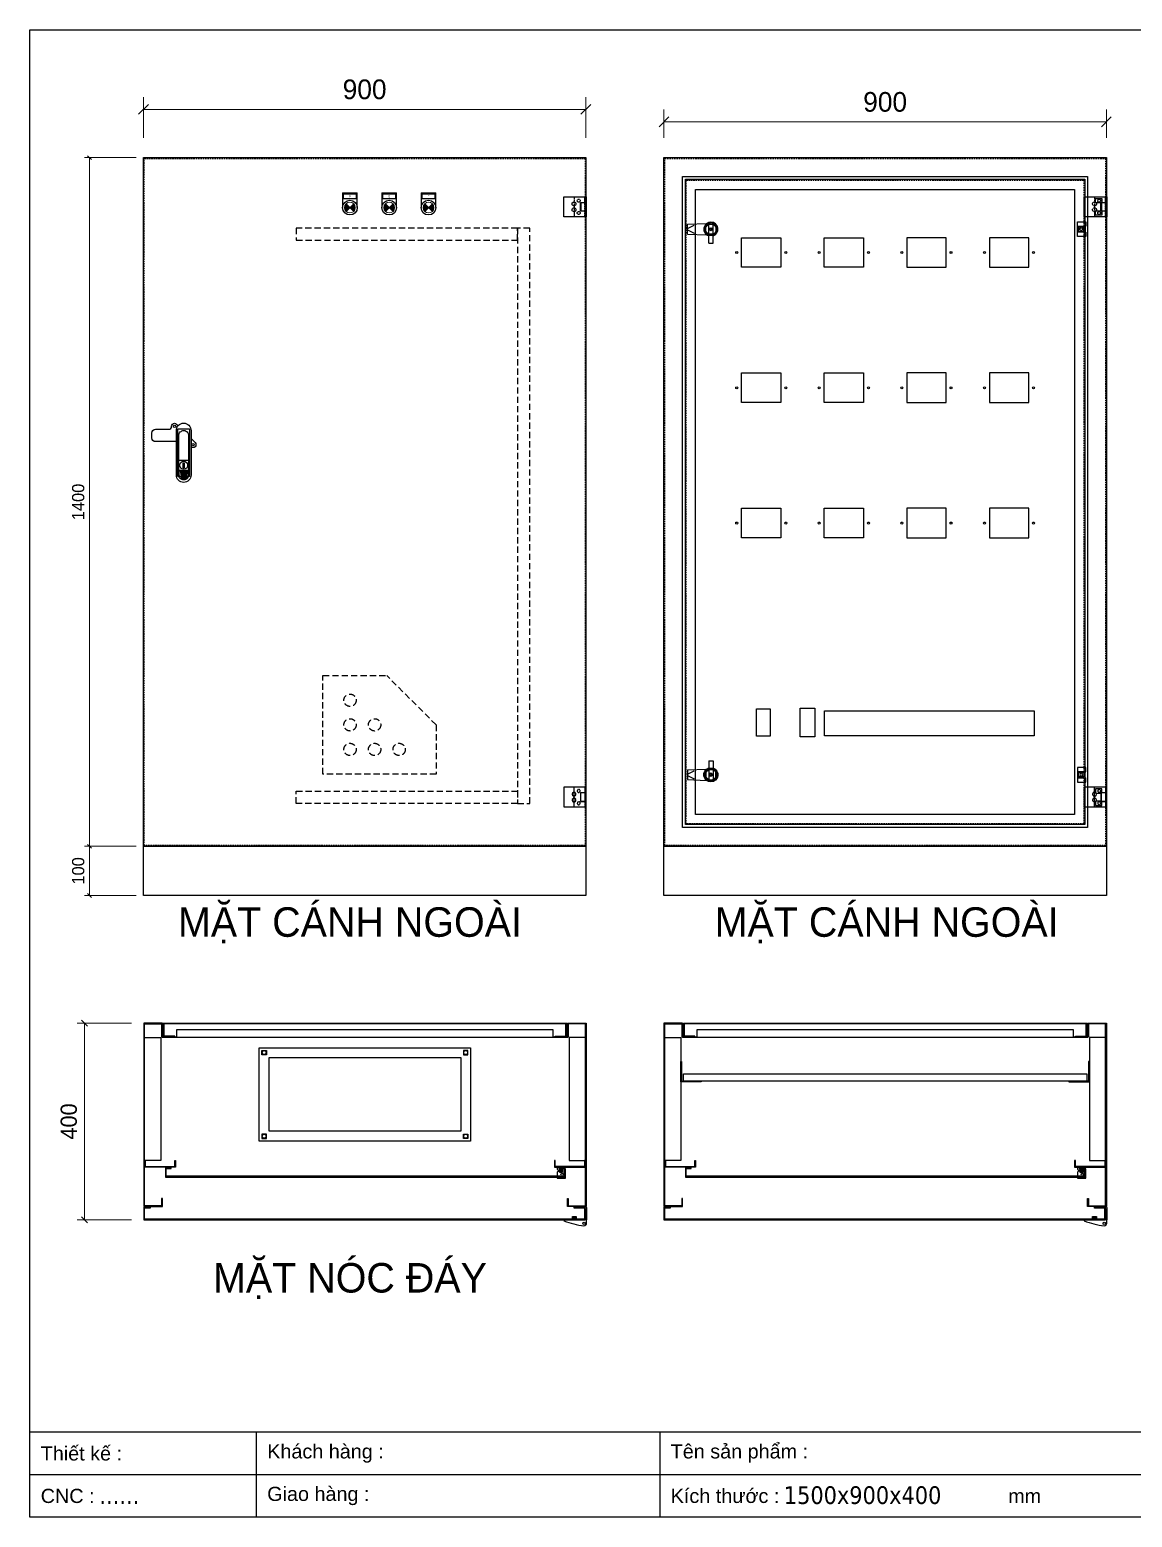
# Model space of a CAD drawing. Header units: millimetres. Extents: x 0 to 4277, y 0 to 3024.
# Drawn here: x 0 to 2243, y 0 to 3024 of the extents above; entities that cross this region are included whole.
import ezdxf
from ezdxf.enums import TextEntityAlignment as Align

# ---------------------------------------------------------------- set-up
doc = ezdxf.new("R2010")
doc.units = ezdxf.units.MM
doc.linetypes.add('HIDDEN2', pattern=[4.7625, 3.175, -1.5875])
doc.linetypes.add('HIDDENX2', pattern=[19.05, 12.7, -6.35])
for name, color, linetype in [('01', 7, 'HIDDEN2'), ('DIM', 253, 'Continuous'), ('HEATER', 1, 'Continuous')]:
    doc.layers.add(name, color=color, linetype=linetype)
doc.layers.add('07', color=5, linetype='Continuous', lineweight=5)
doc.styles.add('Arial', font='arial.ttf')
doc.styles.add('Arial-Black', font='txt')
doc.styles.add('Tahoma (Input Text)', font='tahoma.ttf')
doc.dimstyles.new('Dim-25', dxfattribs={"dimtxt": 25, "dimasz": 8, "dimexe": 10, "dimexo": 15, "dimgap": 10, "dimtad": 1, "dimdec": 0, "dimtxsty": 'Standard', "dimblk": 'OBLIQUE', "dimcen": 10, "dimclrd": 5, "dimclre": 5, "dimclrt": 3, "dimazin": 3, "dimtfac": 1, "dimtdec": 0, "dimtmove": 0, "dimatfit": 3, "dimldrblk": 'OBLIQUE', "dimlwd": 9, "dimlwe": 9})
doc.dimstyles.new('Dim-33', dxfattribs={"dimtxt": 33, "dimasz": 12, "dimexe": 15, "dimexo": 25, "dimgap": 15, "dimtad": 1, "dimdec": 0, "dimtxsty": 'Standard', "dimblk": 'OBLIQUE', "dimcen": 10, "dimclrd": 5, "dimclre": 5, "dimclrt": 3, "dimazin": 3, "dimtfac": 1, "dimtdec": 0, "dimtmove": 0, "dimatfit": 3, "dimldrblk": 'OPEN30', "dimlwd": 9, "dimlwe": 9})
doc.dimstyles.new('Dim-40', dxfattribs={"dimtxt": 40, "dimasz": 20, "dimexe": 25, "dimexo": 40, "dimgap": 20, "dimtad": 1, "dimdec": 0, "dimtxsty": 'Standard', "dimblk": 'OBLIQUE', "dimcen": 15, "dimclrd": 5, "dimclre": 5, "dimclrt": 3, "dimazin": 3, "dimtfac": 1, "dimtdec": 0, "dimtmove": 0, "dimatfit": 3, "dimldrblk": 'ARCHTICK', "dimlwd": 9, "dimlwe": 9})

# ---------------------------------------------------------------- blocks, each defined once
blk = doc.blocks.new('khungtenAsean2')
at = {"color": 7}
for p, q in [((2970, -1980), (0, -1980)), ((320, -1980), (320, -2100)), ((890, -1980), (890, -2100)), ((2020, -2040), (0, -2040))]:
    blk.add_line(p, q, dxfattribs=at)
blk.add_lwpolyline([(0, 0), (2970, 0), (2970, -2100), (0, -2100)], close=True, dxfattribs=at)
at = {"color": 2, "char_height": 20, "width": 917.634, "attachment_point": 4, "style": 'Arial'}
for s, insert in [('  Tên sản phẩm :', (890, -2010)), ('  Thiết kế :', (0, -2010)), ('  Khách hàng :', (320, -2010)), ('  Giao hàng :', (320, -2070)), ('  CNC :', (0, -2070)), ('  Kích thước :', (890, -2070)), ('mm', (1382.3, -2070))]:
    blk.add_mtext(s, dxfattribs=dict(at, insert=insert))
at = {"color": 1, "style": 'Tahoma (Input Text)', "flags": 8}
for tag, p in [('#03', (506.6, -2019.3)), ('#01', (137.1, -2021.3)), ('#05', (1106.6, -2021.3)), ('#07', (1834.7, -2021.3)), ('#09', (2146.7, -2021.3)), ('#02', (98.5, -2081.3)), ('#04', (486.1, -2081.3)), ('#06', (1065.3, -2081.3)), ('#08', (1817.4, -2081.3)), ('#10', (2146.7, -2081.3))]:
    blk.add_attdef(tag, p, '', height=25, dxfattribs=at)
blk.add_attdef('#11', text='', height=25, dxfattribs=at).set_placement((2915, -2067.3), align=Align.CENTER)
blk = doc.blocks.new('*D1')
at = {"color": 0, "linetype": 'ByBlock', "lineweight": -2}
for p, q in [((125.5, 2760), (117.5, 2768)), ((117.5, 1368), (125.5, 1360))]:
    blk.add_line(p, q, dxfattribs=at)
at = {"layer": 'Defpoints', "color": 0, "transparency": 16777216}
for p in [(231.3, 2764), (121.5, 1364), (231.3, 1364)]:
    blk.add_point(p, dxfattribs=at)
at = {"layer": 'DIM', "color": 5, "lineweight": 9, "transparency": 16777216}
for p, q in [((216.3, 2764), (111.5, 2764)), ((121.5, 2764), (121.5, 1364)), ((216.3, 1364), (111.5, 1364))]:
    blk.add_line(p, q, dxfattribs=at)
at = {"layer": 'DIM', "color": 3, "transparency": 16777216, "insert": (98.7, 2064), "char_height": 25, "attachment_point": 5, "rotation": 90}
blk.add_mtext('1400', dxfattribs=at)
blk = doc.blocks.new('_Oblique')
at = {"color": 0, "linetype": 'ByBlock', "lineweight": -2}
blk.add_line((-0.5, -0.5), (0.5, 0.5), dxfattribs=at)
blk = doc.blocks.new('AB301-2-1')
at = {"linetype": 'Continuous'}
h = blk.add_hatch(dxfattribs=at)
h.set_pattern_fill('ACAD_ISO09W100', color=1, scale=0.2)
h.set_pattern_definition([(0, (-368.0181, 398.3814), (0, 1), [4.8, -0.6, 1.2, -0.6, 1.2, -0.6])])
h.paths.add_polyline_path([(-4.1, -88.5, 0.118404), (0, -89.5, 0.118404), (4.1, -88.5), (7, -72), (-7, -72)])
at = {"color": 1, "linetype": 'Continuous'}
for p, q in [((-10, -50.5), (10, -50.5)), ((-7, -72), (7, -72)), ((-7, -72), (-4.1, -88.5)), ((7, -72), (4.1, -88.5))]:
    blk.add_line(p, q, dxfattribs=at)
for points in [[(-15, -12.5), (-57.5, -12.5, -0.414214), (-65, -5), (-65, 5, -0.414214), (-57.5, 12.5), (-30.7, 12.5, 0.414214), (-24.7, 18.5), (-24.7, 18.7)], [(-24.7, 18.7, -0.198912), (-23, 23), (-23, 23, -0.414214), (-14.5, 23), (-11.3, 19.8)], [(15, -6.5), (23, -14.5, -0.414214), (23, -23), (23, -23, -0.381561), (15, -23.4, -0.381561)]]:
    blk.add_lwpolyline(points, format="xyb", dxfattribs=at)
for points in [[(0, 25), (0, 25, -0.414214), (15, 10), (15, -80.5, -0.414214), (0, -95.5), (0, -95.5, -0.414214), (-15, -80.5), (-15, 10, -0.414214)], [(0, 10, -0.414214), (10, 0), (10, -80.5, -0.414214), (0, -90.5, -0.414214), (-10, -80.5), (-10, 0, -0.414214)], [(9, -72.5), (9, -80.5, -0.414214), (0, -89.5, -0.414214), (-9, -80.5), (-9, -72.5, -0.414214), (-7, -70.5), (7, -70.5, -0.414214)]]:
    blk.add_lwpolyline(points, format="xyb", close=True, dxfattribs=at)
at = {"color": 2, "linetype": 'Continuous'}
blk.add_lwpolyline([(-12, 13.3), (12, 13.3), (12, -83.7), (-12, -83.7)], close=True, dxfattribs=at)
at = {"color": 1, "linetype": 'Continuous'}
blk.add_lwpolyline([(-1, -55.5), (1, -55.5), (1, -65.5), (-1, -65.5)], close=True, dxfattribs=at)
for centre, radius in [((-18.7, 18.7), 2.5), ((18.7, -18.7), 2.5), ((0, -60.5), 8)]:
    blk.add_circle(centre, radius, dxfattribs=at)
blk = doc.blocks.new('HL044-1.3-C')
at = {"color": 1, "linetype": 'HIDDEN2', "ltscale": 0.5}
for p, q in [((-25, 40), (-25, 0)), ((-3, 0), (-3, 40))]:
    blk.add_line(p, q, dxfattribs=at)
at = {"color": 1}
for p, q in [((-12, 29), (0, 29)), ((-12, 11), (-12, 29)), ((0, 11), (-12, 11)), ((-11, 28.5), (0, 28.5)), ((-11, 28.5), (-11, 11.5)), ((0, 11.5), (-11, 11.5))]:
    blk.add_line(p, q, dxfattribs=at)
blk.add_lwpolyline([(-46, 40), (0, 40), (0, 0), (-46, 0)], close=True, dxfattribs=at)
at = {"color": 1, "linetype": 'HIDDEN2', "ltscale": 0.5}
for centre, radius in [((-15.5, 32.5), 3), ((-25, 26), 4), ((-25, 14), 4), ((-15.5, 7.5), 3)]:
    blk.add_circle(centre, radius, dxfattribs=at)
blk = doc.blocks.new('*D2')
at = {"color": 0, "linetype": 'ByBlock', "lineweight": -2}
for p, q in [((125.5, 1360), (117.5, 1368)), ((117.5, 1268), (125.5, 1260))]:
    blk.add_line(p, q, dxfattribs=at)
at = {"layer": 'Defpoints', "color": 0, "transparency": 16777216}
for p in [(231.3, 1364), (121.5, 1264), (231.3, 1264)]:
    blk.add_point(p, dxfattribs=at)
at = {"layer": 'DIM', "color": 5, "lineweight": 9, "transparency": 16777216}
for p, q in [((216.3, 1364), (111.5, 1364)), ((121.5, 1364), (121.5, 1264)), ((216.3, 1264), (111.5, 1264))]:
    blk.add_line(p, q, dxfattribs=at)
at = {"layer": 'DIM', "color": 3, "transparency": 16777216, "insert": (98.7, 1314), "char_height": 25, "attachment_point": 5, "rotation": 90}
blk.add_mtext('100', dxfattribs=at)
blk = doc.blocks.new('SDGFGHGHG')
at = {"layer": 'HEATER'}
for p, q in [((860892.9, 570780.5), (860931.6, 570782)), ((860892.9, 570760.5), (860892.9, 570780.5)), ((860935.9, 570742), (860935.9, 570784.3)), ((860944.9, 570742), (860944.9, 570784.3)), ((860892.9, 570771.9), (860906.3, 570778.7)), ((860892.9, 570769.1), (860906.3, 570762.4)), ((860892.9, 570760.5), (860931.6, 570759.1)), ((860937.5, 570771.3), (860939.5, 570771.3)), ((860937.5, 570769.8), (860939.5, 570769.8)), ((860939.5, 570773.5), (860939.5, 570771.3)), ((860939.5, 570769.8), (860939.5, 570767.6)), ((860941.3, 570773.5), (860941.3, 570771.3)), ((860941.3, 570771.3), (860943.4, 570771.3)), ((860941.3, 570769.8), (860941.3, 570767.6)), ((860941.3, 570769.8), (860943.4, 570769.8)), ((860935.9, 570742), (860944.9, 570742))]:
    blk.add_line(p, q, dxfattribs=at)
blk.add_circle((860940.4, 570770.5), 3.08, dxfattribs=at)
blk.add_arc((860940.4, 570770.5), 14.5, 288.08, 251.92, dxfattribs=at)
blk = doc.blocks.new('SĐFHGGH')
at = {"layer": 'HEATER'}
for points in [[(860928.8, 570702.4), (860927.4, 570702.4), (860927.4, 570708.4), (860928.8, 570708.4)], [(860943.4, 570717), (860943.4, 570718.4), (860937.4, 570718.4), (860937.4, 570717)], [(860943.4, 570693.8), (860943.4, 570692.4), (860937.4, 570692.4), (860937.4, 570693.8)], [(860952.1, 570702.4), (860953.4, 570702.4), (860953.4, 570708.4), (860952.1, 570708.4)]]:
    blk.add_lwpolyline(points, dxfattribs=at)
for start, end in [(104.4775, 165.5225), (194.4775, 255.5225), (14.4775, 75.5225), (284.4775, 345.5225)]:
    blk.add_arc((860940.4, 570705.4), 12, start, end, dxfattribs=at)
blk = doc.blocks.new('MS722')
for name, p in [('SDGFGHGHG', (-860940.4, -570770.5)), ('SĐFHGGH', (-860940.4, -570705.4))]:
    blk.add_blockref(name, p)
blk = doc.blocks.new('HL003-2-2')
at = {"color": 1}
for p, q in [((15, 21), (15, 12)), ((15, -9), (15, 0)), ((16, 12), (17, 12)), ((16, 0), (17, 0))]:
    blk.add_line(p, q, dxfattribs=at)
blk.add_lwpolyline([(17, 0), (17, -9), (0, -9), (0, 21), (17, 21), (17, 12)], dxfattribs=at)
blk.add_lwpolyline([(0, 12), (16, 12), (16, 0), (0, 0)], close=True, dxfattribs=at)
blk.add_circle((8, 6), 3, dxfattribs=at)
blk = doc.blocks.new('HL003-2-3')
h = blk.add_hatch()
h.set_pattern_fill('ANSI31', color=2, scale=0.5, style=0)
h.set_pattern_definition([(45, (8435.407, 86016.9664), (-1.122532015, 1.122532015), [])])
h.paths.add_polyline_path([(11, 10), (5, 10), (5, 0), (11, 0)])
at = {"color": 1}
for p, q in [((0, 22), (17, 22)), ((0, 20), (0, 22)), ((0, 20), (15, 20)), ((4, 18), (0, 18)), ((0, 10), (0, 18)), ((0, 10), (8, 3)), ((0, 4), (3.4, 7)), ((0, 0), (0, 4)), ((16, 0), (0, 0)), ((4, 20), (4, 18)), ((17, 3), (8, 3)), ((15, 20), (15, 3)), ((16, 3), (16, 0)), ((17, 22), (17, 3))]:
    blk.add_line(p, q, dxfattribs=at)
at = {"color": 2}
blk.add_lwpolyline([(5, 10), (11, 10), (11, 0), (5, 0)], close=True, dxfattribs=at)
at = {"color": 1}
blk.add_circle((10, 16), 3, dxfattribs=at)
blk.add_circle((10, 16), 3, dxfattribs=at)
blk = doc.blocks.new('HL044-1.3-B')
h = blk.add_hatch()
h.set_pattern_fill('ANSI31', color=1, scale=0.3, style=0)
h.set_pattern_definition([(45, (-80982.31925, -42991.2648), (-0.673519209, 0.673519209), [])])
h.paths.add_polyline_path([(-15.5, 27), (-15.5, 24), (-9.5, 24), (-9.5, 27)])
at = {"color": 1}
for p, q in [((0, 0), (-43, 0)), ((-43, 0), (-43, -2)), ((-25, 6.5), (-25, 0)), ((-25, 6.5), (-19, 5.9)), ((-25, 5.5), (-19, 4.9)), ((-25, 4.5), (-19, 3.9)), ((-25, 3.5), (-19, 2.9)), ((-25, 2.5), (-19, 1.9)), ((-25, 1.5), (-19, 0.9)), ((-25, 0.5), (-19.7, 0)), ((-22, 24), (-22, 27)), ((-22, 27), (1, 27)), ((-1, 24), (-22, 24)), ((-19, 6.5), (-19, 0)), ((-15.5, 24), (-15.5, 27)), ((-9.5, 24), (-9.5, 27)), ((0, 23), (0, 0)), ((0, 7.5), (3, 7.5)), ((0, 6), (3, 6)), ((3, 25), (3, 0)), ((3, -6.5), (3, 0))]:
    blk.add_line(p, q, dxfattribs=at)
blk.add_lwpolyline([(-26, 6.5), (-18, 6.5), (-18, 0), (-26, 0)], close=True, dxfattribs=at)
blk.add_circle((-2.3, -7), 2.55, dxfattribs=at)
for centre, radius, start, end in [((-1, 23), 1, 0, 90), ((1, 25), 2, 0, 90), ((15.4, 147.7), 160.7, 248.6705, 263.5901), ((-2.5, -6.5), 5.5, 270, 0)]:
    blk.add_arc(centre, radius, start, end, dxfattribs=at)
blk = doc.blocks.new('Den XANH')
h = blk.add_hatch(color=5)
h.paths.add_polyline_path([(15, 15), (22.8, 7.2, 0.198912), (26, 15, 0.198912), (22.8, 22.8)])
h.paths.add_polyline_path([(15, 15), (7.2, 22.8, 0.198912), (4, 15, 0.198912), (7.2, 7.2)])
at = {"color": 7}
for p, q in [((0, 45), (30, 45)), ((0, 45), (0, 15)), ((30, 15), (30, 45))]:
    blk.add_line(p, q, dxfattribs=at)
blk.add_lwpolyline([(2, 43), (28, 43), (28, 33), (2, 33)], close=True, dxfattribs=at)
blk.add_circle((15, 15), 15, dxfattribs=at)
at = {"layer": '07', "color": 5, "linetype": 'Continuous', "lineweight": 5, "ltscale": 3}
for p, q in [((22.8, 22.8), (7.2, 7.2)), ((7.2, 22.8), (22.8, 7.2))]:
    blk.add_line(p, q, dxfattribs=at)
blk.add_circle((15, 15), 11, dxfattribs=at)
at = {"layer": '01', "color": 2, "linetype": 'Continuous', "lineweight": 5, "style": 'Arial-Black'}
blk.add_attdef('T-SP', text='', height=2.4, dxfattribs=at).set_placement((15.2, 36), align=Align.CENTER)
blk = doc.blocks.new('Den DO')
h = blk.add_hatch(color=1)
h.paths.add_polyline_path([(7.2, 7.2), (15, 15), (7.2, 22.8, 0.198912), (4, 15, 0.198912)])
h.paths.add_polyline_path([(26, 15, 0.198912), (22.8, 22.8), (15, 15), (22.8, 7.2, 0.198912)])
at = {"color": 7}
for p, q in [((0, 45), (30, 45)), ((0, 45), (0, 15)), ((30, 15), (30, 45))]:
    blk.add_line(p, q, dxfattribs=at)
blk.add_lwpolyline([(2, 43), (28, 43), (28, 33), (2, 33)], close=True, dxfattribs=at)
blk.add_circle((15, 15), 15, dxfattribs=at)
at = {"layer": '07', "color": 1, "linetype": 'Continuous', "lineweight": 5, "ltscale": 3}
for p, q in [((22.8, 22.8), (7.2, 7.2)), ((7.2, 22.8), (22.8, 7.2))]:
    blk.add_line(p, q, dxfattribs=at)
blk.add_circle((15, 15), 11, dxfattribs=at)
at = {"layer": '01', "color": 2, "linetype": 'Continuous', "lineweight": 5, "style": 'Arial-Black'}
blk.add_attdef('T-SP', text='', height=2.4, dxfattribs=at).set_placement((15.2, 36), align=Align.CENTER)
blk = doc.blocks.new('Den VANG')
h = blk.add_hatch(color=2)
h.paths.add_polyline_path([(22.8, 7.2, 0.198912), (26, 15, 0.198912), (22.8, 22.8), (15, 15)])
h.paths.add_polyline_path([(7.2, 7.2), (15, 15), (7.2, 22.8, 0.198912), (4, 15, 0.198912)])
at = {"color": 7}
for p, q in [((0, 45), (30, 45)), ((0, 45), (0, 15)), ((30, 15), (30, 45))]:
    blk.add_line(p, q, dxfattribs=at)
blk.add_lwpolyline([(2, 43), (28, 43), (28, 33), (2, 33)], close=True, dxfattribs=at)
blk.add_circle((15, 15), 15, dxfattribs=at)
at = {"layer": '07', "color": 2, "linetype": 'Continuous', "lineweight": 5, "ltscale": 3}
for p, q in [((22.8, 22.8), (7.2, 7.2)), ((7.2, 22.8), (22.8, 7.2))]:
    blk.add_line(p, q, dxfattribs=at)
blk.add_circle((15, 15), 11, dxfattribs=at)
at = {"layer": '01', "color": 2, "linetype": 'Continuous', "lineweight": 5, "style": 'Arial-Black'}
blk.add_attdef('T-SP', text='', height=2.4, dxfattribs=at).set_placement((15.2, 36), align=Align.CENTER)
blk = doc.blocks.new('*D6')
at = {"color": 0, "linetype": 'ByBlock', "lineweight": -2}
for p, q in [((241.3, 2872.1), (221.3, 2852.1)), ((1121.3, 2852.1), (1141.3, 2872.1))]:
    blk.add_line(p, q, dxfattribs=at)
at = {"layer": 'Defpoints', "color": 0, "transparency": 16777216}
for p in [(1131.3, 2862.1), (231.3, 2764), (1131.3, 2764)]:
    blk.add_point(p, dxfattribs=at)
at = {"layer": 'DIM', "color": 5, "lineweight": 9, "transparency": 16777216}
for p, q in [((231.3, 2804), (231.3, 2887.1)), ((1131.3, 2804), (1131.3, 2887.1)), ((231.3, 2862.1), (1131.3, 2862.1))]:
    blk.add_line(p, q, dxfattribs=at)
at = {"layer": 'DIM', "color": 3, "transparency": 16777216, "insert": (681.3, 2902.6), "char_height": 40, "attachment_point": 5}
blk.add_mtext('900', dxfattribs=at)
blk = doc.blocks.new('_ArchTick')
at = {"color": 0, "const_width": 0.15}
blk.add_lwpolyline([(-0.5, -0.5), (0.5, 0.5)], dxfattribs=at)
blk = doc.blocks.new('*D7')
at = {"color": 0, "linetype": 'ByBlock', "lineweight": -2}
for p, q in [((1300.2, 2846.7), (1280.2, 2826.7)), ((2180.2, 2826.7), (2200.2, 2846.7))]:
    blk.add_line(p, q, dxfattribs=at)
at = {"layer": 'Defpoints', "color": 0, "transparency": 16777216}
for p in [(2190.2, 2836.7), (1290.2, 2764), (2190.2, 2764)]:
    blk.add_point(p, dxfattribs=at)
at = {"layer": 'DIM', "color": 5, "lineweight": 9, "transparency": 16777216}
for p, q in [((1290.2, 2804), (1290.2, 2861.7)), ((2190.2, 2804), (2190.2, 2861.7)), ((1290.2, 2836.7), (2190.2, 2836.7))]:
    blk.add_line(p, q, dxfattribs=at)
at = {"layer": 'DIM', "color": 3, "transparency": 16777216, "insert": (1740.2, 2877.1), "char_height": 40, "attachment_point": 5}
blk.add_mtext('900', dxfattribs=at)
blk = doc.blocks.new('ga tai lieu')
at = {"color": 7, "linetype": 'HIDDENX2'}
for p, q in [((0, 0), (0, 200)), ((0, 200), (130, 200)), ((230, 100), (130, 200)), ((230, 100), (230, 0)), ((230, 0), (0, 0))]:
    blk.add_line(p, q, dxfattribs=at)
for centre in [(55, 150), (55, 100), (105, 100), (55, 50), (105, 50), (155, 50)]:
    blk.add_circle(centre, 12.5, dxfattribs=at)
blk = doc.blocks.new('*D10')
at = {"color": 5, "lineweight": 9, "ltscale": 3, "transparency": 16777216}
for p, q in [((206.9, 1004.6), (96.5, 1004.6)), ((111.5, 1004.6), (111.5, 604.6)), ((206.9, 604.6), (96.5, 604.6))]:
    blk.add_line(p, q, dxfattribs=at)
at = {"color": 0, "linetype": 'ByBlock', "lineweight": -2}
for p, q in [((117.5, 998.6), (105.5, 1010.6)), ((105.5, 610.6), (117.5, 598.6))]:
    blk.add_line(p, q, dxfattribs=at)
at = {"layer": 'Defpoints', "color": 0, "ltscale": 3, "transparency": 16777216}
for p in [(231.9, 1004.6), (111.5, 604.6), (231.9, 604.6)]:
    blk.add_point(p, dxfattribs=at)
at = {"color": 3, "ltscale": 3, "transparency": 16777216, "insert": (79.6, 804.6), "char_height": 33, "attachment_point": 5, "rotation": 90}
blk.add_mtext('400', dxfattribs=at)
blk = doc.blocks.new('_Open30')
at = {"color": 0, "linetype": 'ByBlock', "lineweight": -2}
for p, q in [((-1, 0.27), (0, 0)), ((0, 0), (-1, -0.27)), ((0, 0), (-1, 0))]:
    blk.add_line(p, q, dxfattribs=at)

msp = doc.modelspace()

# ---------------------------------------------------------------- linework, layer by layer
for points in [[(231.3, 2764), (1131.3, 2764), (1131.3, 1364), (231.3, 1364)], [(1290.2, 2764), (2190.2, 2764), (2190.2, 1364), (1290.2, 1364)], [(1328.2, 2726), (2152.2, 2726), (2152.2, 1402), (1328.2, 1402)], [(2168.2, 2681), (2181.2, 2681), (2181.2, 2672), (2168.2, 2672)], [(2168.2, 2656), (2181.2, 2656), (2181.2, 2647), (2168.2, 2647)], [(2144.7, 2623), (2133.7, 2623), (2133.7, 2614), (2144.7, 2614)], [(2144.7, 1505), (2133.7, 1505), (2133.7, 1514), (2144.7, 1514)], [(2168.2, 1472), (2181.2, 1472), (2181.2, 1481), (2168.2, 1481)], [(2168.2, 1447), (2181.2, 1447), (2181.2, 1456), (2168.2, 1456)], [(231.3, 1364), (1131.3, 1364), (1131.3, 1264), (231.3, 1264)], [(1290.2, 1364), (2190.2, 1364), (2190.2, 1264), (1290.2, 1264)], [(268.4, 648.1), (268.4, 633.1), (233.4, 633.1), (233.4, 1003.1), (268.4, 1003.1), (268.4, 976.6), (294.9, 976.6), (294.9, 978.1), (269.9, 978.1), (269.9, 1004.6), (231.9, 1004.6), (231.9, 631.6), (269.9, 631.6), (269.9, 648.1)], [(1090.9, 978.1), (1090.9, 1003.1), (272.9, 1003.1), (272.9, 978.1), (271.4, 978.1), (271.4, 1004.6), (1092.4, 1004.6), (1092.4, 978.1)], [(1095.4, 648.1), (1095.4, 633.1), (1130.4, 633.1), (1130.4, 1003.1), (1095.4, 1003.1), (1095.4, 976.6), (1068.9, 976.6), (1068.9, 978.1), (1093.9, 978.1), (1093.9, 1004.6), (1131.9, 1004.6), (1131.9, 631.6), (1093.9, 631.6), (1093.9, 648.1)], [(1326.7, 648.1), (1326.7, 633.1), (1291.7, 633.1), (1291.7, 1003.1), (1326.7, 1003.1), (1326.7, 976.6), (1353.2, 976.6), (1353.2, 978.1), (1328.2, 978.1), (1328.2, 1004.6), (1290.2, 1004.6), (1290.2, 631.6), (1328.2, 631.6), (1328.2, 648.1)], [(2149.2, 978.1), (2149.2, 1003.1), (1331.2, 1003.1), (1331.2, 978.1), (1329.7, 978.1), (1329.7, 1004.6), (2150.7, 1004.6), (2150.7, 978.1)], [(2153.7, 648.1), (2153.7, 633.1), (2188.7, 633.1), (2188.7, 1003.1), (2153.7, 1003.1), (2153.7, 976.6), (2127.2, 976.6), (2127.2, 978.1), (2152.2, 978.1), (2152.2, 1004.6), (2190.2, 1004.6), (2190.2, 631.6), (2152.2, 631.6), (2152.2, 648.1)], [(233.4, 975.1), (266.4, 975.1), (266.4, 725.1), (233.4, 725.1)], [(1130.4, 975.1), (1097.4, 975.1), (1097.4, 725.1), (1130.4, 725.1)], [(1291.7, 975.1), (1324.7, 975.1), (1324.7, 725.1), (1291.7, 725.1)], [(2188.7, 975.1), (2155.7, 975.1), (2155.7, 725.1), (2188.7, 725.1)], [(234.9, 725.1), (234.9, 713.1), (294.9, 713.1), (294.9, 725.1), (296.4, 725.1), (296.4, 711.6), (233.4, 711.6), (233.4, 725.1)], [(1076.4, 709.1), (1086.4, 709.1), (1086.4, 693.1), (277.4, 693.1), (277.4, 709.1), (287.4, 709.1), (287.4, 710.6), (275.9, 710.6), (275.9, 691.6), (1087.9, 691.6), (1087.9, 710.6), (1076.4, 710.6)], [(1128.9, 725.1), (1128.9, 713.1), (1068.9, 713.1), (1068.9, 725.1), (1067.4, 725.1), (1067.4, 711.6), (1130.4, 711.6), (1130.4, 725.1)], [(1293.2, 725.1), (1293.2, 713.1), (1353.2, 713.1), (1353.2, 725.1), (1354.7, 725.1), (1354.7, 711.6), (1291.7, 711.6), (1291.7, 725.1)], [(2134.7, 709.1), (2144.7, 709.1), (2144.7, 693.1), (1335.7, 693.1), (1335.7, 709.1), (1345.7, 709.1), (1345.7, 710.6), (1334.2, 710.6), (1334.2, 691.6), (2146.2, 691.6), (2146.2, 710.6), (2134.7, 710.6)], [(2187.2, 725.1), (2187.2, 713.1), (2127.2, 713.1), (2127.2, 725.1), (2125.7, 725.1), (2125.7, 711.6), (2188.7, 711.6), (2188.7, 725.1)], [(1116.4, 629.1), (1128.4, 629.1), (1128.4, 606.1), (233.4, 606.1), (233.4, 629.1), (245.4, 629.1), (245.4, 630.6), (231.9, 630.6), (231.9, 604.6), (1129.9, 604.6), (1129.9, 630.6), (1116.4, 630.6)], [(2174.7, 629.1), (2186.7, 629.1), (2186.7, 606.1), (1291.7, 606.1), (1291.7, 629.1), (1303.7, 629.1), (1303.7, 630.6), (1290.2, 630.6), (1290.2, 604.6), (2188.2, 604.6), (2188.2, 630.6), (2174.7, 630.6)]]:
    msp.add_lwpolyline(points, close=True)
at = {"linetype": 'HIDDEN2'}
for points in [[(232.8, 2762.5), (1129.8, 2762.5), (1129.8, 1365.5), (232.8, 1365.5)], [(1291.7, 2762.5), (2188.7, 2762.5), (2188.7, 1365.5), (1291.7, 1365.5)]]:
    msp.add_lwpolyline(points, close=True, dxfattribs=at)
at = {"color": 6}
msp.add_lwpolyline([(1334.2, 2720), (2146.2, 2720), (2146.2, 1408), (1334.2, 1408)], close=True, dxfattribs=at)
at = {"color": 6, "linetype": 'HIDDEN2'}
msp.add_lwpolyline([(1335.7, 2718.5), (2144.7, 2718.5), (2144.7, 1409.5), (1335.7, 1409.5)], close=True, dxfattribs=at)
at = {"color": 3}
msp.add_lwpolyline([(1354.7, 2699.5), (2125.7, 2699.5), (2125.7, 1428.5), (1354.7, 1428.5)], close=True, dxfattribs=at)
at = {"color": 2, "linetype": 'HIDDENX2'}
for points in [[(542.2, 2595.9), (992.2, 2595.9), (992.2, 2620.9), (542.2, 2620.9)], [(992.2, 2620.9), (992.2, 1450.9), (1017.2, 1450.9), (1017.2, 2620.9)], [(542.2, 1475.9), (992.2, 1475.9), (992.2, 1450.9), (542.2, 1450.9)]]:
    msp.add_lwpolyline(points, close=True, dxfattribs=at)
at = {"color": 2, "ltscale": 3}
for points in [[(1375.4, 2628.7), (1395.9, 2628.7), (1395.9, 2608.2), (1375.4, 2608.2)], [(1478.4, 1643.8), (1506.4, 1643.8), (1506.4, 1587.8), (1478.4, 1587.8)], [(1567.4, 1644.8), (1597.4, 1644.8), (1597.4, 1586.8), (1567.4, 1586.8)], [(1616.9, 1639.2), (2043.4, 1639.2), (2043.4, 1588.8), (1616.9, 1588.8)], [(1375.4, 1499.2), (1395.9, 1499.2), (1395.9, 1519.7), (1375.4, 1519.7)]]:
    msp.add_lwpolyline(points, close=True, dxfattribs=at)
at = {"color": 2}
for points in [[(1448.2, 2601.2), (1528.2, 2601.2), (1528.2, 2541.2), (1448.2, 2541.2)], [(1616.2, 2601.2), (1696.2, 2601.2), (1696.2, 2541.2), (1616.2, 2541.2)], [(1864.2, 2601.2), (1784.2, 2601.2), (1784.2, 2541.2), (1864.2, 2541.2)], [(2032.2, 2601.2), (1952.2, 2601.2), (1952.2, 2541.2), (2032.2, 2541.2)], [(1448.2, 2326.2), (1528.2, 2326.2), (1528.2, 2266.2), (1448.2, 2266.2)], [(1616.2, 2326.2), (1696.2, 2326.2), (1696.2, 2266.2), (1616.2, 2266.2)], [(1864.2, 2326.2), (1784.2, 2326.2), (1784.2, 2266.2), (1864.2, 2266.2)], [(2032.2, 2326.2), (1952.2, 2326.2), (1952.2, 2266.2), (2032.2, 2266.2)], [(1448.2, 2051.2), (1528.2, 2051.2), (1528.2, 1991.2), (1448.2, 1991.2)], [(1616.2, 2051.2), (1696.2, 2051.2), (1696.2, 1991.2), (1616.2, 1991.2)], [(1864.2, 2051.2), (1784.2, 2051.2), (1784.2, 1991.2), (1864.2, 1991.2)], [(2032.2, 2051.2), (1952.2, 2051.2), (1952.2, 1991.2), (2032.2, 1991.2)], [(481.4, 940.1), (472.4, 940.1), (472.4, 949.1), (481.4, 949.1)], [(882.4, 940.1), (891.4, 940.1), (891.4, 949.1), (882.4, 949.1)], [(486.9, 934.6), (876.9, 934.6), (876.9, 784.6), (486.9, 784.6)], [(481.4, 779.1), (472.4, 779.1), (472.4, 770.1), (481.4, 770.1)], [(882.4, 779.1), (891.4, 779.1), (891.4, 770.1), (882.4, 770.1)]]:
    msp.add_lwpolyline(points, close=True, dxfattribs=at)
at = {"color": 251}
for points in [[(1064.4, 976.6), (1094.4, 976.6), (1094.4, 975.1), (269.4, 975.1), (269.4, 976.6), (299.4, 976.6), (299.4, 991.6), (1064.4, 991.6), (1064.4, 976.6)], [(2122.7, 976.6), (2152.7, 976.6), (2152.7, 975.1), (1327.7, 975.1), (1327.7, 976.6), (1357.7, 976.6), (1357.7, 991.6), (2122.7, 991.6), (2122.7, 976.6)]]:
    msp.add_lwpolyline(points, dxfattribs=at)
at = {"color": 7}
msp.add_lwpolyline([(466.9, 954.6), (896.9, 954.6), (896.9, 764.6), (466.9, 764.6)], close=True, dxfattribs=at)
at = {"color": 251}
for points in [[(1366.2, 885.1), (1324.7, 885.1), (1324.7, 926.6), (1326.2, 926.6), (1326.2, 886.6), (1366.2, 886.6)], [(2114.2, 885.1), (2155.7, 885.1), (2155.7, 926.6), (2154.2, 926.6), (2154.2, 886.6), (2114.2, 886.6)], [(1330.2, 901.6), (2150.2, 901.6), (2150.2, 886.6), (1330.2, 886.6)]]:
    msp.add_lwpolyline(points, close=True, dxfattribs=at)
for centre in [(1385.7, 2618.5), (1385.7, 1509.5)]:
    msp.add_circle(centre, 11)
at = {"color": 2}
for centre in [(1438.2, 2571.2), (1538.2, 2571.2), (1606.2, 2571.2), (1706.2, 2571.2), (1774.2, 2571.2), (1874.2, 2571.2), (1942.2, 2571.2), (2042.2, 2571.2), (1438.2, 2296.2), (1538.2, 2296.2), (1606.2, 2296.2), (1706.2, 2296.2), (1774.2, 2296.2), (1874.2, 2296.2), (1942.2, 2296.2), (2042.2, 2296.2), (1438.2, 2021.2), (1538.2, 2021.2), (1606.2, 2021.2), (1706.2, 2021.2), (1774.2, 2021.2), (1874.2, 2021.2), (1942.2, 2021.2), (2042.2, 2021.2)]:
    msp.add_circle(centre, 2, dxfattribs=at)
at = {"color": 7}
for centre in [(476.9, 944.6), (886.9, 944.6), (476.9, 774.6), (886.9, 774.6)]:
    msp.add_circle(centre, 4, dxfattribs=at)

# ---------------------------------------------------------------- block references
ref = msp.add_blockref('khungtenAsean2', (0, 3024), dxfattribs=dict(xscale=1.440000000002328, yscale=1.440000000002328, zscale=1.440000000002328))
ref.add_attrib('#06', '1500x900x400', (1534.1, 27), dxfattribs={"color": 1, "height": 36, "style": 'Tahoma (Input Text)'})
ref.add_attrib('#02', '......', (141.8, 27), dxfattribs={"color": 1, "height": 36, "style": 'Tahoma (Input Text)'})
ref = msp.add_blockref('Den DO', (636.3, 2647.5), dxfattribs=at)
ref.add_attrib('T-SP', 'R', dxfattribs={"layer": '01', "color": 2, "linetype": 'Continuous', "lineweight": 5, "height": 4, "style": 'Arial'}).set_placement((651.6, 2683.4), align=Align.CENTER)
ref = msp.add_blockref('Den VANG', (716.3, 2647.5), dxfattribs=at)
ref.add_attrib('T-SP', 'S', dxfattribs={"layer": '01', "color": 2, "linetype": 'Continuous', "lineweight": 5, "height": 4, "style": 'Arial'}).set_placement((731.6, 2683.4), align=Align.CENTER)
ref = msp.add_blockref('Den XANH', (796.3, 2647.5), dxfattribs=at)
ref.add_attrib('T-SP', 'T', dxfattribs={"layer": '01', "color": 2, "linetype": 'Continuous', "lineweight": 5, "height": 4, "style": 'Arial'}).set_placement((811.6, 2683.4), align=Align.CENTER)
for name, p in [('HL044-1.3-C', (1132.3, 2644)), ('HL044-1.3-C', (2191.2, 2644)), ('MS722', (1385.7, 2618.5)), ('HL003-2-2', (2131.2, 2612.5)), ('AB301-2-1', (313.3, 2199.2)), ('HL044-1.3-B', (1129.9, 604.6)), ('HL044-1.3-B', (2188.2, 604.6))]:
    msp.add_blockref(name, p)
msp.add_blockref('ga tai lieu', (596.6, 1510.9), dxfattribs=at)
at = {"xscale": -1, "rotation": 180}
for name, p in [('MS722', (1385.7, 1509.5)), ('HL003-2-2', (2131.2, 1515.5)), ('HL044-1.3-C', (1132.3, 1484)), ('HL044-1.3-C', (2191.2, 1484)), ('HL003-2-3', (1072.9, 711.6)), ('HL003-2-3', (2131.2, 711.6))]:
    msp.add_blockref(name, p, dxfattribs=at)

# ---------------------------------------------------------------- texts
at = {"color": 2, "char_height": 60, "width": 1150.729, "attachment_point": 5}
for s, insert in [('MẶT CÁNH NGOÀI', (651.5, 1203.4)), ('MẶT CÁNH NGOÀI', (1743.3, 1203.4)), ('MẶT NÓC ĐÁY', (651.5, 480.2))]:
    msp.add_mtext(s, dxfattribs=dict(at, insert=insert))

# ---------------------------------------------------------------- dimensions: what is measured, and where the dimension line sits
at = {"ltscale": 3}
dim = msp.add_linear_dim(base=(111.5, 604.6), p1=(231.9, 1004.6), p2=(231.9, 604.6), angle=90, dimstyle='Dim-33', dxfattribs=at)
dim.commit()
dim.dimension.update_dxf_attribs({"geometry": '*D10', "text_midpoint": (79.6, 804.6)})
at = {"layer": 'DIM', "color": 2}
for base, p1, p2, picture, middle in [((1131.3, 2862.1), (231.3, 2764), (1131.3, 2764), '*D6', (681.3, 2902.6)), ((2190.2, 2836.7), (1290.2, 2764), (2190.2, 2764), '*D7', (1740.2, 2877.1))]:
    dim = msp.add_linear_dim(base=base, p1=p1, p2=p2, dimstyle='Dim-40', dxfattribs=at)
    dim.commit()
    dim.dimension.update_dxf_attribs({"geometry": picture, "text_midpoint": middle})
at = {"layer": 'DIM'}
for base, p1, p2, picture, middle in [((121.5, 1364), (231.3, 2764), (231.3, 1364), '*D1', (98.7, 2064)), ((121.5, 1264), (231.3, 1364), (231.3, 1264), '*D2', (98.7, 1314))]:
    dim = msp.add_linear_dim(base=base, p1=p1, p2=p2, angle=90, dimstyle='Dim-25', dxfattribs=at)
    dim.commit()
    dim.dimension.update_dxf_attribs({"geometry": picture, "text_midpoint": middle})

doc.saveas('drawing.dxf')
